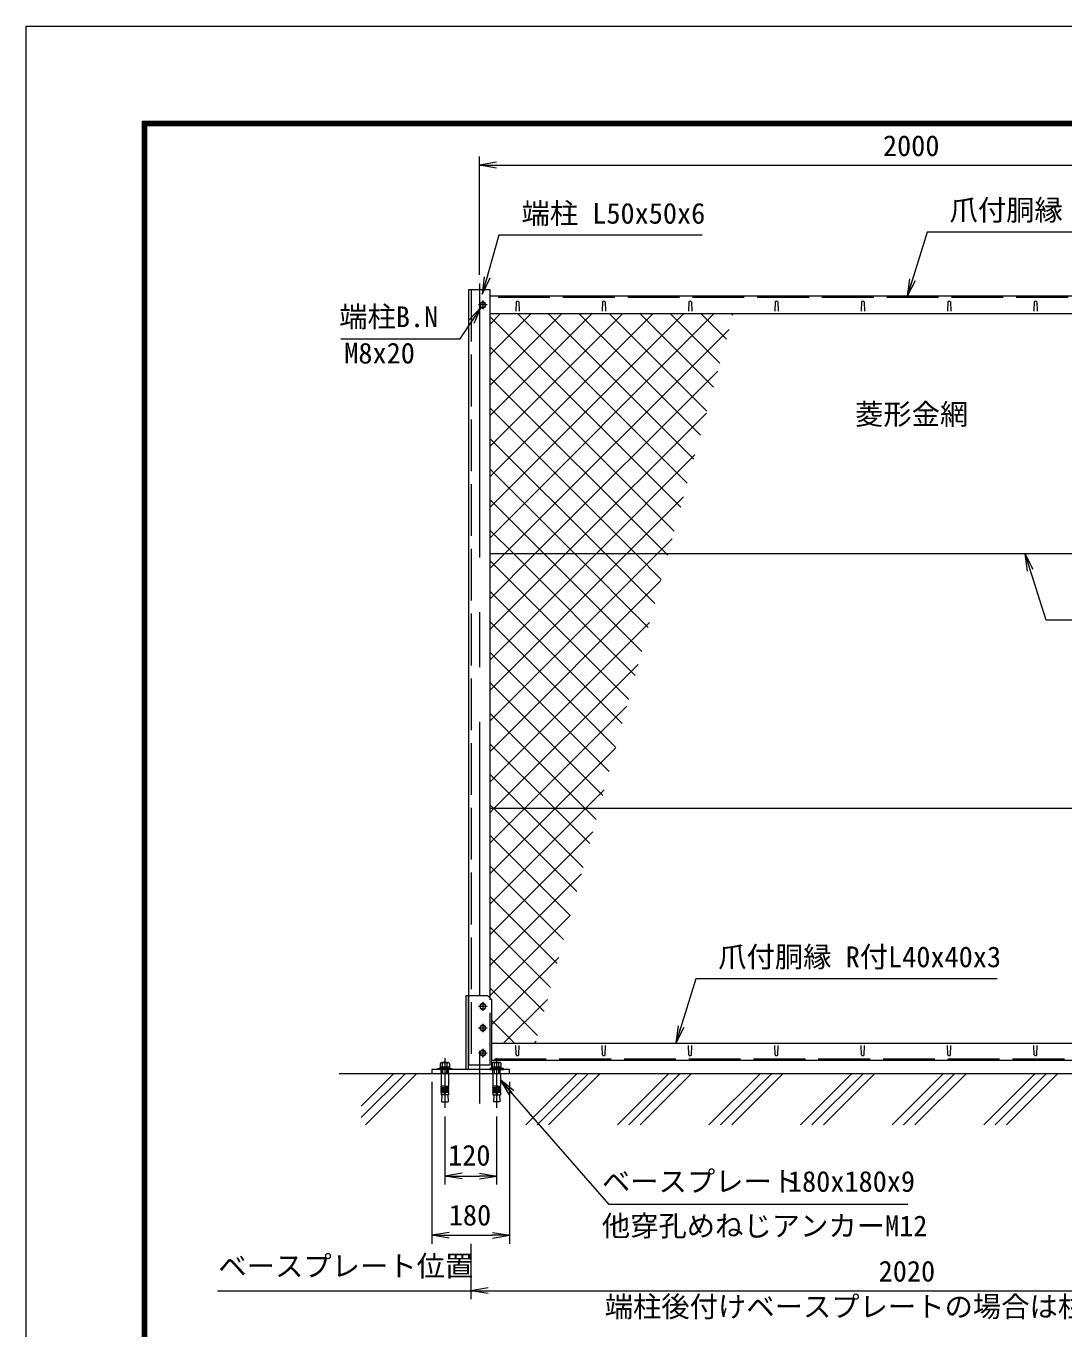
# Model space of a CAD drawing. Units: millimetres, scale not verified. Extents: x -4200 to 4200, y -2970 to 2970.
# Drawn here: x -4200 to -1796, y -48 to 2970 of the extents above; entities that cross this region are included whole.
import ezdxf
from ezdxf.enums import TextEntityAlignment as Align

# ---------------------------------------------------------------- set-up
doc = ezdxf.new("R2010")
doc.units = ezdxf.units.MM
doc.header["$LTSCALE"] = 20
doc.linetypes.add('DASHED', pattern=[7.5, 6, -1.5])
doc.linetypes.add('USER1', pattern=[50.8, 31.75, -6.35, 6.35, -6.35])
for name, color, linetype, lineweight in [('0-0_D-STR1', 1, 'Continuous', 18), ('0-1_D-BMK', 2, 'USER1', 13), ('0-2_D-STR-DIM', 7, 'Continuous', 9), ('0-3_D-STR3', 3, 'Continuous', 13), ('0-4_D-STR-TXT', 7, 'Continuous', 9), ('0-5_0', 7, 'Continuous', 9), ('0-7_D-STR2', 7, 'Continuous', 9), ('0-8_D-TTL', 7, 'Continuous', 9), ('0-9_D-BGD', 7, 'Continuous', 9), ('0-A_D-DCR-HCH', 7, 'Continuous', 9)]:
    doc.layers.add(name, color=color, linetype=linetype, lineweight=lineweight)
doc.styles.add('ＭＳ ゴシック', font='')
doc.styles.get('ＭＳ ゴシック').set_extended_font_data('MS Gothic')

# ---------------------------------------------------------------- blocks, each defined once
blk = doc.blocks.new('_Open')
at = {"layer": '0-5_0'}
blk.add_line((-20, 3.33), (0, 0), dxfattribs=at)
blk.add_lwpolyline([(-20, -3.33), (0, 0), (-20, 0)], dxfattribs=at)

msp = doc.modelspace()

# ---------------------------------------------------------------- linework, layer by layer
at = {"layer": '0-0_D-STR1'}
for p, q in [((-3174.97, 2358.92), (-3174.97, 563.92)), ((-3124.97, 2358.92), (-3174.97, 2358.92)), ((-3124.97, 717.92), (-3124.97, 2358.92)), ((-1186.47, 2343.92), (-3124.97, 2343.92)), ((-3064.97, 2330.79), (-3065.72, 2309.29)), ((-3058.97, 2330.79), (-3058.22, 2309.29)), ((-2864.97, 2330.79), (-2865.72, 2309.29)), ((-2858.97, 2330.79), (-2858.22, 2309.29)), ((-2664.97, 2330.79), (-2665.72, 2309.29)), ((-2658.97, 2330.79), (-2658.22, 2309.29)), ((-2464.97, 2330.79), (-2465.72, 2309.29)), ((-2458.97, 2330.79), (-2458.22, 2309.29)), ((-2264.97, 2330.79), (-2265.72, 2309.29)), ((-2258.97, 2330.79), (-2258.22, 2309.29)), ((-2064.97, 2330.79), (-2065.72, 2309.29)), ((-2058.97, 2330.79), (-2058.22, 2309.29)), ((-1864.97, 2330.79), (-1865.72, 2309.29)), ((-1858.97, 2330.79), (-1858.22, 2309.29)), ((-3124.97, 2303.92), (-1186.47, 2303.92)), ((-3120.97, 613.92), (-1194.97, 613.92)), ((-3064.97, 587.05), (-3065.72, 608.55)), ((-3058.97, 587.05), (-3058.22, 608.55)), ((-2864.97, 587.05), (-2865.72, 608.55)), ((-2858.97, 587.05), (-2858.22, 608.55)), ((-2664.97, 587.05), (-2665.72, 608.55)), ((-2658.97, 587.05), (-2658.22, 608.55)), ((-2464.97, 587.05), (-2465.72, 608.55)), ((-2458.97, 587.05), (-2458.22, 608.55)), ((-2264.97, 587.05), (-2265.72, 608.55)), ((-2258.97, 587.05), (-2258.22, 608.55)), ((-2064.97, 587.05), (-2065.72, 608.55)), ((-2058.97, 587.05), (-2058.22, 608.55)), ((-1864.97, 587.05), (-1865.72, 608.55)), ((-1858.97, 587.05), (-1858.22, 608.55)), ((-1194.97, 573.92), (-3120.97, 573.92))]:
    msp.add_line(p, q, dxfattribs=at)
at = {"layer": '0-0_D-STR1', "linetype": 'DASHED'}
for p, q in [((-3168.97, 2358.92), (-3168.97, 563.92)), ((-1186.47, 2340.92), (-3124.97, 2340.92)), ((-3124.97, 563.92), (-3124.97, 717.92)), ((-1194.97, 576.92), (-3120.97, 576.92)), ((-3174.97, 563.92), (-3124.97, 563.92))]:
    msp.add_line(p, q, dxfattribs=at)
at = {"layer": '0-0_D-STR1'}
for centre, start, end in [((-3061.97, 2329.54), 22.61986, 157.38014), ((-2861.97, 2329.54), 22.61986, 157.38014), ((-2661.97, 2329.54), 22.61986, 157.38014), ((-2461.97, 2329.54), 22.61986, 157.38014), ((-2261.97, 2329.54), 22.61986, 157.38014), ((-2061.97, 2329.54), 22.61986, 157.38014), ((-1861.97, 2329.54), 22.61986, 157.38014), ((-3061.97, 588.3), 202.61986, 337.38014), ((-2861.97, 588.3), 202.61986, 337.38014), ((-2661.97, 588.3), 202.61986, 337.38014), ((-2461.97, 588.3), 202.61986, 337.38014), ((-2261.97, 588.3), 202.61986, 337.38014), ((-2061.97, 588.3), 202.61986, 337.38014), ((-1861.97, 588.3), 202.61986, 337.38014)]:
    msp.add_arc(centre, 3.25, start, end, dxfattribs=at)
at = {"layer": '0-1_D-BMK'}
for p, q in [((-3149.97, 2373.92), (-3149.97, 473.92)), ((-3141.97, 2333.92), (-3141.97, 2313.92)), ((-3131.97, 2323.92), (-3151.97, 2323.92)), ((-3131.97, 698.92), (-3151.97, 698.92)), ((-3141.97, 708.92), (-3141.97, 688.92)), ((-3131.97, 648.92), (-3151.97, 648.92)), ((-3141.97, 658.92), (-3141.97, 638.92)), ((-3229.97, 578.82), (-3229.97, 463.83)), ((-3131.97, 590.92), (-3151.97, 590.92)), ((-3141.97, 600.92), (-3141.97, 580.92)), ((-3109.97, 578.82), (-3109.97, 463.83))]:
    msp.add_line(p, q, dxfattribs=at)
at = {"layer": '0-2_D-STR-DIM'}
for p, q in [((-3149.97, 2393.92), (-3149.97, 2667.7)), ((-3109.97, 2647.7), (-1189.97, 2647.7)), ((-3259.97, 523.92), (-3259.97, 148.91)), ((-3079.97, 523.92), (-3079.97, 148.91)), ((-3229.97, 443.83), (-3229.97, 286.09)), ((-3109.97, 443.83), (-3109.97, 286.09)), ((-3189.97, 306.09), (-3149.97, 306.09)), ((-3219.97, 168.91), (-3119.97, 168.91)), ((-3169.97, 148.91), (-3169.97, 20.41)), ((-3756.92, 40.41), (-3169.97, 40.41)), ((-3129.97, 40.41), (-1189.97, 40.41))]:
    msp.add_line(p, q, dxfattribs=at)
msp.add_lwpolyline([(-2157.69, 239.75), (-2849.47, 239.75), (-3099.94, 527.38)], dxfattribs=at)
at = {"layer": '0-3_D-STR3'}
for p, q in [((-1186.47, 1747.17), (-3124.97, 1747.17)), ((-1186.47, 1157.17), (-3124.97, 1157.17)), ((-3180.97, 552.92), (-3180.97, 723.92)), ((-3174.97, 552.92), (-3174.97, 723.92)), ((-3120.97, 555.22), (-3120.97, 713.92)), ((-3221.32, 543.92), (-3238.62, 543.92)), ((-3118.62, 543.92), (-3101.32, 543.92))]:
    msp.add_line(p, q, dxfattribs=at)
at = {"layer": '0-3_D-STR3', "lineweight": 18}
for p, q in [((-3245.97, 552.92), (-3245.97, 555.22)), ((-3245.97, 555.22), (-3213.97, 555.22)), ((-3213.97, 552.92), (-3245.97, 552.92)), ((-3240.72, 558.22), (-3219.22, 558.22)), ((-3240.72, 555.22), (-3240.72, 558.22)), ((-3219.22, 555.22), (-3240.72, 555.22)), ((-3240.37, 558.22), (-3240.37, 566.52)), ((-3219.58, 558.22), (-3240.37, 558.22)), ((-3238.62, 543.92), (-3238.62, 513.88)), ((-3237.77, 569.02), (-3222.18, 569.02)), ((-3235.98, 543.92), (-3235.98, 552.92)), ((-3223.97, 569.02), (-3235.97, 569.02)), ((-3235.17, 558.22), (-3235.17, 566.52)), ((-3234.9, 543.92), (-3234.9, 552.92)), ((-3231.47, 555.22), (-3230.67, 558.22)), ((-3228.47, 558.22), (-3229.28, 555.22)), ((-3225.06, 543.92), (-3225.06, 552.92)), ((-3224.78, 558.22), (-3224.78, 566.52)), ((-3223.98, 552.92), (-3223.98, 543.92)), ((-3221.32, 543.92), (-3221.32, 513.88)), ((-3219.58, 566.52), (-3219.58, 558.22)), ((-3219.22, 558.22), (-3219.22, 555.22)), ((-3213.97, 555.22), (-3213.97, 552.92)), ((-3125.97, 555.22), (-3125.97, 552.92)), ((-3093.97, 555.22), (-3125.97, 555.22)), ((-3125.97, 552.92), (-3093.97, 552.92)), ((-3099.22, 558.22), (-3120.72, 558.22)), ((-3120.72, 558.22), (-3120.72, 555.22)), ((-3120.72, 555.22), (-3099.22, 555.22)), ((-3120.37, 566.52), (-3120.37, 558.22)), ((-3120.37, 558.22), (-3099.58, 558.22)), ((-3118.62, 543.92), (-3118.62, 513.88)), ((-3102.18, 569.02), (-3117.77, 569.02)), ((-3115.97, 569.02), (-3103.97, 569.02)), ((-3115.97, 552.92), (-3115.97, 543.92)), ((-3115.17, 558.22), (-3115.17, 566.52)), ((-3114.89, 543.92), (-3114.89, 552.92)), ((-3111.47, 558.22), (-3110.67, 555.22)), ((-3108.47, 555.22), (-3109.28, 558.22)), ((-3105.05, 543.92), (-3105.05, 552.92)), ((-3104.78, 558.22), (-3104.78, 566.52)), ((-3103.97, 543.92), (-3103.97, 552.92)), ((-3101.32, 543.92), (-3101.32, 513.88)), ((-3099.58, 558.22), (-3099.58, 566.52)), ((-3099.22, 555.22), (-3099.22, 558.22)), ((-3093.97, 552.92), (-3093.97, 555.22)), ((-3230.97, 513.88), (-3238.62, 513.88)), ((-3238.62, 511.38), (-3238.19, 513.84)), ((-3230.97, 513.88), (-3230.97, 493.92)), ((-3228.97, 513.88), (-3228.97, 493.92)), ((-3228.97, 513.88), (-3221.32, 513.88)), ((-3221.32, 511.38), (-3221.76, 513.84)), ((-3110.97, 513.88), (-3118.62, 513.88)), ((-3118.62, 511.38), (-3118.19, 513.84)), ((-3110.97, 513.88), (-3110.97, 493.92)), ((-3108.97, 513.88), (-3101.32, 513.88)), ((-3108.97, 513.88), (-3108.97, 493.92)), ((-3101.32, 511.38), (-3101.76, 513.84)), ((-3238.62, 511.38), (-3230.97, 511.38)), ((-3238.62, 511.38), (-3238.62, 509.88)), ((-3238.62, 509.88), (-3230.97, 509.88)), ((-3238.62, 507.38), (-3238.19, 509.84)), ((-3238.62, 507.38), (-3230.97, 507.38)), ((-3238.62, 507.38), (-3238.62, 505.88)), ((-3238.62, 505.88), (-3230.97, 505.88)), ((-3238.62, 503.38), (-3238.19, 505.84)), ((-3238.62, 503.38), (-3230.97, 503.38)), ((-3238.62, 503.38), (-3238.62, 501.88)), ((-3238.62, 501.88), (-3230.97, 501.88)), ((-3238.62, 499.42), (-3238.19, 501.88)), ((-3238.62, 499.42), (-3230.97, 499.42)), ((-3238.62, 499.42), (-3238.62, 493.92)), ((-3221.32, 493.92), (-3238.62, 493.92)), ((-3236.64, 493.92), (-3237.55, 477.82)), ((-3221.32, 511.38), (-3228.97, 511.38)), ((-3221.32, 509.88), (-3228.97, 509.88)), ((-3221.32, 507.38), (-3228.97, 507.38)), ((-3221.32, 505.88), (-3228.97, 505.88)), ((-3221.32, 503.38), (-3228.97, 503.38)), ((-3221.32, 501.88), (-3228.97, 501.88)), ((-3221.32, 499.42), (-3228.97, 499.42)), ((-3223.31, 493.92), (-3222.4, 477.82)), ((-3221.32, 507.38), (-3221.76, 509.84)), ((-3221.32, 503.38), (-3221.76, 505.84)), ((-3221.32, 499.42), (-3221.76, 501.88)), ((-3221.32, 511.38), (-3221.32, 509.88)), ((-3221.32, 507.38), (-3221.32, 505.88)), ((-3221.32, 503.38), (-3221.32, 501.88)), ((-3221.32, 499.42), (-3221.32, 493.92)), ((-3118.62, 511.38), (-3110.97, 511.38)), ((-3118.62, 511.38), (-3118.62, 509.88)), ((-3118.62, 509.88), (-3110.97, 509.88)), ((-3118.62, 507.38), (-3118.19, 509.84)), ((-3118.62, 507.38), (-3110.97, 507.38)), ((-3118.62, 507.38), (-3118.62, 505.88)), ((-3118.62, 505.88), (-3110.97, 505.88)), ((-3118.62, 503.38), (-3118.19, 505.84)), ((-3118.62, 503.38), (-3110.97, 503.38)), ((-3118.62, 503.38), (-3118.62, 501.88)), ((-3118.62, 499.42), (-3118.19, 501.88)), ((-3118.62, 501.88), (-3110.97, 501.88)), ((-3118.62, 499.42), (-3110.97, 499.42)), ((-3118.62, 499.42), (-3118.62, 493.92)), ((-3118.62, 493.92), (-3101.32, 493.92)), ((-3116.64, 493.92), (-3117.55, 477.82)), ((-3101.32, 511.38), (-3108.97, 511.38)), ((-3101.32, 509.88), (-3108.97, 509.88)), ((-3101.32, 507.38), (-3108.97, 507.38)), ((-3101.32, 505.88), (-3108.97, 505.88)), ((-3101.32, 503.38), (-3108.97, 503.38)), ((-3101.32, 501.88), (-3108.97, 501.88)), ((-3101.32, 499.42), (-3108.97, 499.42)), ((-3103.31, 493.92), (-3102.4, 477.82)), ((-3101.32, 507.38), (-3101.76, 509.84)), ((-3101.32, 503.38), (-3101.76, 505.84)), ((-3101.32, 499.42), (-3101.76, 501.88)), ((-3101.32, 511.38), (-3101.32, 509.88)), ((-3101.32, 507.38), (-3101.32, 505.88)), ((-3101.32, 503.38), (-3101.32, 501.88)), ((-3101.32, 499.42), (-3101.32, 493.92)), ((-3237.55, 477.82), (-3222.4, 477.82)), ((-3102.4, 477.82), (-3117.55, 477.82))]:
    msp.add_line(p, q, dxfattribs=at)
at = {"layer": '0-3_D-STR3', "linetype": 'DASHED'}
for p, q in [((-3238.47, 543.92), (-3238.47, 552.92)), ((-3221.46, 543.92), (-3221.46, 552.92)), ((-3118.49, 543.92), (-3118.49, 552.92)), ((-3101.47, 543.92), (-3101.47, 552.92))]:
    msp.add_line(p, q, dxfattribs=at)
at = {"layer": '0-3_D-STR3'}
for points in [[(-3135.47, 2327.67), (-3141.97, 2331.42), (-3148.47, 2327.67), (-3148.47, 2320.16), (-3141.97, 2316.41), (-3135.47, 2320.16)], [(-3135.47, 702.67), (-3141.97, 706.42), (-3148.47, 702.67), (-3148.47, 695.16), (-3141.97, 691.41), (-3135.47, 695.16)], [(-3135.47, 652.67), (-3141.97, 656.42), (-3148.47, 652.67), (-3148.47, 645.16), (-3141.97, 641.41), (-3135.47, 645.16)], [(-3135.47, 594.67), (-3141.97, 598.42), (-3148.47, 594.67), (-3148.47, 587.16), (-3141.97, 583.41), (-3135.47, 587.16)], [(-3259.97, 543.92), (-3079.97, 543.92), (-3079.97, 552.92), (-3259.97, 552.92)]]:
    msp.add_lwpolyline(points, close=True, dxfattribs=at)
msp.add_lwpolyline([(-3180.97, 723.92), (-3130.97, 723.92), (-3120.97, 713.92)], dxfattribs=at)
for centre in [(-3141.97, 2323.92), (-3141.97, 698.92), (-3141.97, 648.92), (-3141.97, 590.92)]:
    msp.add_circle(centre, 6.25, dxfattribs=at)
at = {"layer": '0-3_D-STR3', "lineweight": 18}
for centre, radius, start, end in [((-3237.77, 566.42), 2.6, 2.20423, 177.79577), ((-3229.97, 562.37), 6.65, 38.61324, 141.38676), ((-3222.18, 566.42), 2.6, 2.20423, 177.79577), ((-3117.77, 566.42), 2.6, 2.20423, 177.79577), ((-3109.97, 562.37), 6.65, 38.61324, 141.38676), ((-3102.18, 566.42), 2.6, 2.20423, 177.79577), ((-3229.97, 513.88), 1, 0, 180), ((-3109.97, 513.88), 1, 0, 180)]:
    msp.add_arc(centre, radius, start, end, dxfattribs=at)
at = {"layer": '0-4_D-STR-TXT'}
for points in [[(-2633.62, 2485.21), (-3104.59, 2485.21), (-3142.68, 2350.94)], [(-1415.07, 2492.79), (-2112.95, 2492.79), (-2158.31, 2345.83)], [(-3470.86, 2245.47), (-3194.55, 2245.47), (-3146.93, 2317.06)], [(-1525.92, 1593.54), (-1837.25, 1593.54), (-1885.34, 1745.26)], [(-1950.85, 762.79), (-2648.73, 762.79), (-2694.09, 615.83)]]:
    msp.add_lwpolyline(points, dxfattribs=at)
at = {"layer": '0-7_D-STR2'}
for p, q in [((-3124.97, 2279.76), (-3100.82, 2303.92)), ((-3124.97, 2209.05), (-3030.11, 2303.92)), ((-3124.97, 2138.34), (-2959.4, 2303.92)), ((-3124.97, 2067.63), (-2888.69, 2303.92)), ((-3124.97, 1996.92), (-2817.98, 2303.92)), ((-3124.97, 1926.21), (-2747.26, 2303.92)), ((-3124.97, 1855.5), (-2676.55, 2303.92)), ((-3124.97, 1784.79), (-2605.84, 2303.92)), ((-2683.41, 1855.2), (-3124.97, 2296.77)), ((-2668.33, 1910.83), (-3061.41, 2303.92)), ((-2653.25, 1966.47), (-2990.7, 2303.92)), ((-2638.17, 2022.1), (-2919.99, 2303.92)), ((-2623.1, 2077.73), (-2849.28, 2303.92)), ((-2608.02, 2133.36), (-2778.57, 2303.92)), ((-2592.94, 2189), (-2707.86, 2303.92)), ((-2577.86, 2244.63), (-2637.15, 2303.92)), ((-2562.79, 2300.26), (-2566.44, 2303.92)), ((-3091.88, 1747.17), (-2571.71, 2267.34)), ((-2698.49, 1799.57), (-3124.97, 2226.06)), ((-2716.8, 1747.17), (-3124.97, 2155.34)), ((-3021.17, 1747.17), (-2598, 2170.34)), ((-2787.51, 1747.17), (-3124.97, 2084.63)), ((-2950.46, 1747.17), (-2624.29, 2073.34)), ((-2858.22, 1747.17), (-3124.97, 2013.92)), ((-2879.75, 1747.17), (-2650.58, 1976.34)), ((-2928.93, 1747.17), (-3124.97, 1943.21)), ((-2999.64, 1747.17), (-3124.97, 1872.5)), ((-2809.04, 1747.17), (-2676.86, 1879.34)), ((-3070.35, 1747.17), (-3124.97, 1801.79)), ((-2738.33, 1747.17), (-2703.15, 1782.34)), ((-3124.97, 1714.08), (-3091.88, 1747.17)), ((-3124.97, 1643.36), (-3021.17, 1747.17)), ((-3124.97, 1572.65), (-2950.46, 1747.17)), ((-3124.97, 1501.94), (-2879.75, 1747.17)), ((-3124.97, 1431.23), (-2809.04, 1747.17)), ((-3124.97, 1360.52), (-2738.33, 1747.17)), ((-2804.03, 1410.14), (-3124.97, 1731.08)), ((-2788.95, 1465.77), (-3070.35, 1747.17)), ((-2773.87, 1521.4), (-2999.64, 1747.17)), ((-2758.8, 1577.04), (-2928.93, 1747.17)), ((-2743.72, 1632.67), (-2858.22, 1747.17)), ((-2728.64, 1688.3), (-2787.51, 1747.17)), ((-2713.56, 1743.93), (-2716.8, 1747.17)), ((-3124.97, 1289.81), (-2729.44, 1685.34)), ((-2819.11, 1354.5), (-3124.97, 1660.37)), ((-2834.19, 1298.87), (-3124.97, 1589.66)), ((-3124.97, 1219.1), (-2755.73, 1588.34)), ((-2849.26, 1243.24), (-3124.97, 1518.95)), ((-3116.2, 1157.17), (-2782.02, 1491.34)), ((-2864.34, 1187.6), (-3124.97, 1448.24)), ((-3045.49, 1157.17), (-2808.31, 1394.34)), ((-2904.61, 1157.17), (-3124.97, 1377.53)), ((-2975.32, 1157.17), (-3124.97, 1306.82)), ((-2974.78, 1157.17), (-2834.6, 1297.34)), ((-3046.04, 1157.17), (-3124.97, 1236.11)), ((-2904.07, 1157.17), (-2860.89, 1200.34)), ((-3116.75, 1157.17), (-3124.97, 1165.4)), ((-3124.97, 1148.39), (-3116.2, 1157.17)), ((-3124.97, 1077.68), (-3045.49, 1157.17)), ((-3124.97, 1006.97), (-2974.78, 1157.17)), ((-3124.97, 936.26), (-2904.07, 1157.17)), ((-2924.65, 965.07), (-3116.75, 1157.17)), ((-2909.57, 1020.71), (-3046.04, 1157.17)), ((-2894.5, 1076.34), (-2975.32, 1157.17)), ((-2879.42, 1131.97), (-2904.61, 1157.17)), ((-3124.97, 865.55), (-2887.18, 1103.34)), ((-2939.73, 909.44), (-3124.97, 1094.68)), ((-2954.81, 853.81), (-3124.97, 1023.97)), ((-3124.97, 794.84), (-2913.47, 1006.34)), ((-2969.89, 798.17), (-3124.97, 953.26)), ((-3124.97, 724.13), (-2939.76, 909.34)), ((-2984.96, 742.54), (-3124.97, 882.55)), ((-3000.04, 686.91), (-3124.97, 811.84)), ((-3120.97, 657.42), (-2966.04, 812.34)), ((-3015.12, 631.28), (-3124.97, 741.13)), ((-3093.76, 613.92), (-2992.33, 715.35)), ((-3068.47, 613.92), (-3120.97, 666.42)), ((-3023.05, 613.92), (-3018.62, 618.35))]:
    msp.add_line(p, q, dxfattribs=at)
at = {"layer": '0-8_D-TTL', "color": 2, "lineweight": 18}
msp.add_lwpolyline([(-4200, 2970), (4200, 2970), (4200, -2970), (-4200, -2970)], close=True, dxfattribs=at)
at = {"layer": '0-8_D-TTL'}
for points in [[(-3930, 2750), (3930, 2750), (3930, -2750), (-3930, -2750)], [(-3927.5, 2747.5), (3927.5, 2747.5), (3927.5, -2747.5), (-3927.5, -2747.5)], [(-3925, 2745), (3925, 2745), (3925, -2745), (-3925, -2745)], [(-3922.5, 2742.5), (3922.5, 2742.5), (3922.5, -2742.5), (-3922.5, -2742.5)], [(-3920, 2740), (3920, 2740), (3920, -2740), (-3920, -2740)]]:
    msp.add_lwpolyline(points, close=True, dxfattribs=at)
at = {"layer": '0-9_D-BGD'}
msp.add_line((-3474.97, 543.92), (-649.97, 543.92), dxfattribs=at)
at = {"layer": '0-A_D-DCR-HCH'}
for p, q in [((-3423.49, 441.68), (-3321.25, 543.92)), ((-3423.49, 468.2), (-3347.77, 543.92)), ((-3413.8, 424.86), (-3294.74, 543.92)), ((-3042.57, 424.86), (-2923.51, 543.92)), ((-3016.05, 424.86), (-2896.99, 543.92)), ((-2989.54, 424.86), (-2870.47, 543.92)), ((-2830.44, 424.86), (-2711.37, 543.92)), ((-2803.92, 424.86), (-2684.86, 543.92)), ((-2777.4, 424.86), (-2658.34, 543.92)), ((-2618.3, 424.86), (-2499.24, 543.92)), ((-2591.79, 424.86), (-2472.73, 543.92)), ((-2565.27, 424.86), (-2446.21, 543.92)), ((-2406.17, 424.86), (-2287.11, 543.92)), ((-2379.66, 424.86), (-2260.59, 543.92)), ((-2353.14, 424.86), (-2234.08, 543.92)), ((-2194.04, 424.86), (-2074.98, 543.92)), ((-2167.52, 424.86), (-2048.46, 543.92)), ((-2141.01, 424.86), (-2021.95, 543.92)), ((-1981.91, 424.86), (-1862.85, 543.92)), ((-1955.39, 424.86), (-1836.33, 543.92)), ((-1928.88, 424.86), (-1809.81, 543.92))]:
    msp.add_line(p, q, dxfattribs=at)

# ---------------------------------------------------------------- block references
at = {"layer": '0-2_D-STR-DIM', "xscale": 2, "yscale": 2}
for p, rotation in [((-3149.97, 2647.7), 180), ((-3101.26, 528.88), 131.27553), ((-3229.97, 306.09), 180), ((-3259.97, 168.91), 180), ((-3169.97, 40.41), 180)]:
    msp.add_blockref('_Open', p, dxfattribs=dict(at, rotation=rotation))
for p in [(-3109.97, 306.09), (-3079.97, 168.91)]:
    msp.add_blockref('_Open', p, dxfattribs=at)
at = {"layer": '0-4_D-STR-TXT', "xscale": 2, "yscale": 2}
for p, rotation in [((-3143.23, 2349.01), 254.16392), ((-2158.9, 2343.92), 252.84683), ((-3145.82, 2318.73), 56.36845), ((-1885.95, 1747.17), 107.58773), ((-2694.68, 613.92), 252.84683)]:
    msp.add_blockref('_Open', p, dxfattribs=dict(at, rotation=rotation))

# ---------------------------------------------------------------- texts
at = {"layer": '0-2_D-STR-DIM', "style": 'ＭＳ ゴシック'}
for s, p in [('2000', (-2215.22, 2654.45)), ('120', (-3222.5, 315.75)), ('180', (-3220.9, 177.05)), ('2020', (-2225.22, 47.16))]:
    msp.add_text(s, height=48.09, dxfattribs=at).set_placement(p, align=Align.BOTTOM_LEFT)
at = {"layer": '0-4_D-STR-TXT', "style": 'ＭＳ ゴシック'}
for s, p in [('端柱 L50x50x6', (-3052.4, 2497.79)), ('爪付胴縁 R付L40x40x3', (-2061.01, 2505.37)), ('端柱B.N', (-3474.67, 2258.06)), ('M8x20', (-3462.95, 2173.88)), ('菱形金網', (-2279.92, 2032.4)), ('爪付胴縁 R付L40x40x3', (-2596.79, 775.37)), ('ベースプレート', (-2866.16, 255.15)), (' 180x180x9', (-2467.99, 255.15)), ('他穿孔めねじアンカーM12', (-2866.4, 152.13)), ('ベースプレート位置', (-3754.6, 59.11)), ('端柱後付けベースプレートの場合は柱間隔+20mm', (-2859.72, -34.86))]:
    msp.add_text(s, height=48.09, dxfattribs=at).set_placement(p, align=Align.BOTTOM_LEFT)

doc.saveas('drawing.dxf')
